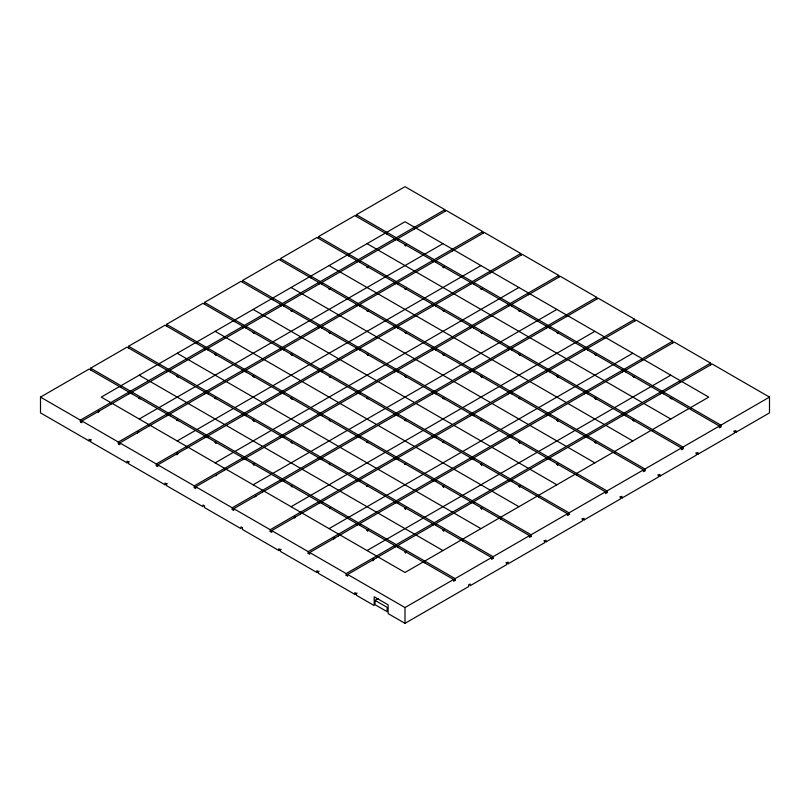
<?xml version="1.0" encoding="UTF-8"?>
<svg xmlns="http://www.w3.org/2000/svg" width="810" height="810" viewBox="0 0 810 810"><rect width="100%" height="100%" fill="white"/><g stroke="black" fill="none" stroke-linecap="round" stroke-linejoin="round"><path stroke-width="1.21" d="M294.162 518.035L295.245 517.56M177.117 453.175L177.835 453.418L177.127 453.165M178.099 377.126L177.005 376.397M216.067 355.205L214.974 354.476M254.036 333.285L253.196 332.546M254.046 377.116L253.196 376.377M292.015 355.195L291.165 354.456M292.005 399.046L291.165 398.307M329.984 333.274L329.386 332.566M292.015 442.888L291.165 442.149M329.974 377.126L329.376 376.417A1.073 0.618 0 0 1 330.095 377.106M292.005 486.729L291.165 485.99M367.942 355.205L367.345 354.496M405.911 333.285L405.314 332.576M405.921 377.116L404.585 376.437M443.89 355.195L442.554 354.517M481.859 333.274L480.755 332.546M481.849 377.126L480.755 376.397M519.817 355.205L518.724 354.476M557.786 333.285L556.946 332.546M557.786 377.126L556.946 376.387M595.755 355.205L594.915 354.466M595.755 399.046L594.915 398.307M595.765 442.888L594.915 442.149M633.724 377.126L633.126 376.417A1.073 0.618 0 0 1 633.845 377.106M99.397 411.024L98.597 410.893L99.235 411.115M291.894 311.496L290.911 310.625M329.862 289.565L329.791 288.886L328.637 288.755M253.925 421.099L253.196 420.228M367.841 311.485L366.849 310.625M253.935 464.94L253.196 464.069M405.81 289.565L405.739 288.886L404.585 288.755M443.769 311.496L443.515 310.716M481.737 289.565L481.666 288.886L480.512 288.755M519.716 311.485L518.724 310.625M557.675 421.099L556.946 420.228M557.675 464.94L556.946 464.069M137.477 432.945L138.004 432.712M333.477 539.004L334.216 538.751M253.105 376.225L253.105 376.225A1.073 0.618 0 0 1 254.158 377.106M291.074 485.828L291.074 485.828A1.073 0.618 0 0 1 291.853 486.111A1.073 0.618 0 0 1 292.025 486.861M556.845 376.225L556.845 376.225A1.073 0.618 0 0 1 557.908 377.106M518.886 485.828L518.886 485.828A1.073 0.618 0 0 1 519.666 486.982M367.669 267.756L367.902 267.087L366.606 266.834M405.638 245.835L405.871 245.167L404.575 244.914M443.607 267.756L443.708 266.966L442.554 266.834M215.794 443.131L216.027 442.462L214.974 442.159M481.575 465.051L481.808 464.383L480.755 464.079M519.544 443.131L519.777 442.462L518.724 442.159M481.575 508.882L481.808 508.224L480.755 507.921M519.544 486.962L519.777 486.304L518.724 486M91.287 439.688L89.1 440.954L40.5 412.887L40.5 397.113L89.1 369.046L455.119 580.365L455.119 578.613L397.781 545.515L397.781 547.266M90.619 369.927L90.619 368.175L127.069 347.125L493.087 558.444L493.087 556.693L435.76 523.594L435.76 525.346M128.588 348.006L128.588 346.255L165.037 325.205L531.056 536.524L531.056 534.772L473.728 501.673L473.728 503.425M166.556 326.086L166.556 324.334L203.006 303.284L569.025 514.603L569.025 512.851L511.697 479.753L511.697 481.505M204.525 304.165L204.525 302.413L240.975 281.364L606.994 492.683L606.994 490.931L549.666 457.832L549.666 459.584M242.494 282.244L242.494 280.493L278.944 259.443L644.962 470.762L644.962 469.01L587.635 435.912L587.635 437.663M280.462 260.324L280.462 258.572L316.912 237.522L682.931 448.841L682.931 447.09L625.603 413.991L625.603 415.743M318.431 238.403L318.431 236.641L354.881 215.602L720.9 426.921L720.9 425.169L663.572 392.07L663.572 393.822M356.4 216.483L356.4 214.721L405 186.665L444.872 209.679L444.872 211.44M119.475 386.583L101.25 397.113L110.747 402.59L110.747 404.342M157.444 364.662L120.994 385.712L120.994 387.464M195.412 342.741L158.963 363.791L158.963 365.543M233.381 320.821L196.931 341.871L196.931 343.622M271.35 298.9L234.9 319.95L234.9 321.702M309.319 276.979L272.869 298.029L272.869 299.781M347.287 255.059L310.837 276.109L310.837 277.86M385.256 233.138L348.806 254.178L348.806 255.94M40.5 397.113L80.372 420.127L128.972 392.07L128.972 393.822M90.619 368.175L130.491 391.19L166.941 370.15L166.941 371.901M128.588 346.255L168.46 369.269L204.91 348.229L204.91 349.981M166.556 324.334L206.428 347.348L242.878 326.298L242.878 328.06M204.525 302.413L244.397 325.428L280.847 304.378L280.847 306.139M242.494 280.493L282.366 303.507L318.816 282.457L318.816 284.219M280.462 258.572L320.335 281.586L356.785 260.536L356.785 262.298M318.431 236.641L358.303 259.666L394.753 238.616L394.753 240.378M356.4 214.721L396.272 237.745L444.872 209.679M80.372 420.127L80.372 421.878L244.397 327.179L244.397 325.428M245.46 326.562L446.391 210.559L482.841 231.609L482.841 233.361M139.219 419.033L157.444 408.503M158.963 407.632L195.412 386.583M196.931 385.712L233.381 364.662M234.9 363.791L271.35 342.741M272.869 341.871L309.319 320.821M310.837 319.95L347.287 298.9M348.806 298.029L385.256 276.979M386.775 276.109L423.225 255.059M424.744 254.178L442.969 243.658M80.372 421.878L81.891 422.759L81.891 420.998L118.341 442.047L166.941 413.991L166.941 415.743M132.01 393.822L132.01 392.07L168.46 413.11L204.91 392.07L204.91 393.822M169.978 371.901L169.978 370.15L206.428 391.19L242.878 370.15L242.878 371.901M207.947 349.981L207.947 348.229L244.397 369.269L280.847 348.229L280.847 349.981M245.916 328.06L245.916 326.298L282.366 347.348L318.816 326.298L318.816 328.06M283.885 306.139L283.885 304.378L320.335 325.428L356.785 304.378L356.785 306.139M321.853 284.219L321.853 282.457L358.303 303.507L394.753 282.457L394.753 284.219M359.822 262.298L359.822 260.536L396.272 281.586L432.722 260.536L432.722 262.298M397.791 240.378L397.791 238.616L434.241 259.666L482.841 231.609M118.341 442.047L118.341 443.799L244.397 371.02L244.397 369.269M245.46 370.403L282.366 349.1L282.366 347.348M283.429 348.482L484.36 232.48L520.81 253.53L520.81 255.282M89.1 440.954L89.1 439.192L90.609 440.063L90.619 441.825L127.069 462.875L129.256 461.609M177.188 440.954L195.412 430.424M196.931 429.553L233.381 408.503M234.9 407.632L271.35 386.583M272.869 385.712L309.319 364.662M310.837 363.791L347.287 342.741M348.806 341.871L385.256 320.821M386.775 319.95L423.225 298.9M424.744 298.029L461.194 276.979M462.712 276.109L480.938 265.579M118.341 443.799L119.86 444.68L119.86 442.928L156.31 463.968L204.91 435.912L204.91 437.663M169.978 415.743L169.978 413.991L206.428 435.031L242.878 413.991L242.878 415.743M207.947 393.822L207.947 392.07L244.397 413.11L280.847 392.07L280.847 393.822M245.916 371.901L245.916 370.15L282.366 391.19L318.816 370.15L318.816 371.901M283.885 349.981L283.885 348.229L320.335 369.269L356.785 348.229L356.785 349.981M321.853 328.06L321.853 326.298L358.303 347.348L394.753 326.298L394.753 328.06M359.822 306.139L359.822 304.378L396.272 325.428L432.722 304.378L432.722 306.139M397.791 284.219L397.791 282.457L434.241 303.507L470.691 282.457L470.691 284.219M435.76 262.298L435.76 260.536L472.21 281.586L520.81 253.53M156.31 463.968L156.31 465.72L244.397 414.862L244.397 413.11M245.46 414.244L282.366 392.941L282.366 391.19M283.429 392.324L522.328 254.401L558.779 275.451L558.779 277.202M127.069 462.875L127.069 461.123L128.588 461.994L128.588 463.745L165.037 484.795L167.224 483.529M215.156 462.875L233.381 452.344M234.9 451.474L271.35 430.424M272.869 429.553L309.319 408.503M310.837 407.632L347.287 386.583M348.806 385.712L385.256 364.662M386.775 363.791L423.225 342.741M424.744 341.871L461.194 320.821M462.712 319.95L499.162 298.9M500.681 298.029L518.906 287.499M156.31 465.72L157.828 466.6L157.828 464.849L194.278 485.889L242.878 457.832L242.878 459.584M207.947 437.663L207.947 435.912L244.397 456.951L280.847 435.912L280.847 437.663M245.916 415.743L245.916 413.991L282.366 435.031L318.816 413.991L318.816 415.743M283.885 393.822L283.885 392.07L320.335 413.11L356.785 392.07L356.785 393.822M321.853 371.901L321.853 370.15L358.303 391.19L394.753 370.15L394.753 371.901M359.822 349.981L359.822 348.229L396.272 369.269L432.722 348.229L432.722 349.981M397.791 328.06L397.791 326.298L434.241 347.348L470.691 326.298L470.691 328.06M435.76 306.139L435.76 304.378L472.21 325.428L508.66 304.378L508.66 306.139M473.728 284.219L473.728 282.457L510.178 303.507L558.779 275.451M194.278 485.889L194.278 487.64L282.366 436.782L282.366 435.031M283.429 436.165L560.297 276.321L596.747 297.371L596.747 299.123M253.125 484.795L271.35 474.275M272.869 473.394L309.319 452.344M310.837 451.474L347.287 430.424M348.806 429.553L385.256 408.503M386.775 407.632L423.225 386.583M424.744 385.712L461.194 364.662M462.712 363.791L499.162 342.741M500.681 341.871L537.131 320.821M538.65 319.95L556.875 309.42M194.278 487.64L195.797 488.521L195.797 486.769L232.247 507.809L280.847 479.753L280.847 481.505M245.916 459.584L245.916 457.832L282.366 478.872L318.816 457.832L318.816 459.584M283.885 437.663L283.885 435.912L320.335 456.951L356.785 435.912L356.785 437.663M321.853 415.743L321.853 413.991L358.303 435.031L394.753 413.991L394.753 415.743M359.822 393.822L359.822 392.07L396.272 413.11L432.722 392.07L432.722 393.822M397.791 371.901L397.791 370.15L434.241 391.19L470.691 370.15L470.691 371.901M435.76 349.981L435.76 348.229L472.21 369.269L508.66 348.229L508.66 349.981M473.728 328.06L473.728 326.298L510.178 347.348L546.628 326.298L546.628 328.06M511.697 306.139L511.697 304.378L548.147 325.428L596.747 297.371M232.247 507.809L232.247 509.561L548.147 327.179L548.147 325.428M549.21 326.562L598.266 298.242L634.716 319.292L634.716 321.043M291.094 506.716L309.319 496.196M310.837 495.315L347.287 474.275M348.806 473.394L385.256 452.344M386.775 451.474L423.225 430.424M424.744 429.553L461.194 408.503M462.712 407.632L499.162 386.583M500.681 385.712L537.131 364.662M538.65 363.791L575.1 342.741M576.619 341.871L594.844 331.341M232.247 509.561L233.766 510.442L233.766 508.69L270.216 529.73L318.816 501.673L318.816 503.425M283.885 481.505L283.885 479.753L320.335 500.793L356.785 479.753L356.785 481.505M321.853 459.584L321.853 457.832L358.303 478.872L394.753 457.832L394.753 459.584M359.822 437.663L359.822 435.912L396.272 456.951L432.722 435.912L432.722 437.663M397.791 415.743L397.791 413.991L434.241 435.031L470.691 413.991L470.691 415.743M435.76 393.822L435.76 392.07L472.21 413.11L508.66 392.07L508.66 393.822M473.728 371.901L473.728 370.15L510.178 391.19L546.628 370.15L546.628 371.901M511.697 349.981L511.697 348.229L548.147 369.269L584.597 348.229L584.597 349.981M549.666 328.06L549.666 326.298L586.116 347.348L634.716 319.292M270.216 529.73L270.216 531.481L548.147 371.02L548.147 369.269M549.21 370.403L586.116 349.1L586.116 347.348M587.179 348.482L636.235 320.163L672.685 341.212L672.685 342.964M165.037 484.795L165.037 483.043L166.546 483.904L166.556 485.666L203.006 506.716L203.006 504.964L204.525 505.835L204.525 507.586L240.975 528.636L240.975 526.885L242.484 527.745L242.494 529.507L278.944 550.557L281.131 549.291M329.062 528.636L347.287 518.116M348.806 517.236L385.256 496.196M386.775 495.315L423.225 474.275M424.744 473.394L461.194 452.344M462.712 451.474L499.162 430.424M500.681 429.553L537.131 408.503M538.65 407.632L575.1 386.583M576.619 385.712L613.069 364.662M614.587 363.791L632.812 353.261M270.216 531.481L271.735 532.362L271.735 530.611L308.185 551.65L356.785 523.594L356.785 525.346M321.853 503.425L321.853 501.673L358.303 522.713L394.753 501.673L394.753 503.425M359.822 481.505L359.822 479.753L396.272 500.793L432.722 479.753L432.722 481.505M397.791 459.584L397.791 457.832L434.241 478.872L470.691 457.832L470.691 459.584M435.76 437.663L435.76 435.912L472.21 456.951L508.66 435.912L508.66 437.663M473.728 415.743L473.728 413.991L510.178 435.031L546.628 413.991L546.628 415.743M511.697 393.822L511.697 392.07L548.147 413.11L584.597 392.07L584.597 393.822M549.666 371.901L549.666 370.15L586.116 391.19L622.566 370.15L622.566 371.901M587.635 349.981L587.635 348.229L624.085 369.269L672.685 341.212M308.185 551.65L308.185 553.402L548.147 414.862L548.147 413.11M549.21 414.244L586.116 392.941L586.116 391.19M587.179 392.324L674.203 342.083L710.654 363.133L710.654 364.885M278.944 550.557L278.944 548.805L280.462 549.676L280.462 551.428L316.912 572.478L319.1 571.212M367.031 550.557L385.256 540.037M386.775 539.156L423.225 518.116M424.744 517.236L461.194 496.196M462.712 495.315L499.162 474.275M500.681 473.394L537.131 452.344M538.65 451.474L575.1 430.424M576.619 429.553L613.069 408.503M614.587 407.632L651.038 386.583M652.556 385.712L670.781 375.192M308.185 553.402L309.703 554.283L309.703 552.531L346.154 573.571L394.753 545.515L394.753 547.266M359.822 525.346L359.822 523.594L396.272 544.634L432.722 523.594L432.722 525.346M397.791 503.425L397.791 501.673L434.241 522.713L470.691 501.673L470.691 503.425M435.76 481.505L435.76 479.753L472.21 500.793L508.66 479.753L508.66 481.505M473.728 459.584L473.728 457.832L510.178 478.872L546.628 457.832L546.628 459.584M511.697 437.663L511.697 435.912L548.147 456.951L584.597 435.912L584.597 437.663M549.666 415.743L549.666 413.991L586.116 435.031L622.566 413.991L622.566 415.743M587.635 393.822L587.635 392.07L624.085 413.11L660.535 392.07L660.535 393.822M625.603 371.901L625.603 370.15L662.053 391.19L710.654 363.133M346.154 573.571L346.154 575.323L586.116 436.782L586.116 435.031M587.179 436.165L712.172 364.004L769.5 397.113L769.5 412.887L735.895 432.287L733.789 431.072M316.912 572.478L316.912 570.726L318.421 571.597L318.431 573.358L354.881 594.398L357.068 593.133M423.225 561.958L405 572.478L378.047 556.915M461.194 540.037L424.744 561.077L424.744 562.828M499.162 518.116L462.712 539.156L462.712 540.908M537.131 496.196L500.681 517.236L500.681 518.987M575.1 474.275L538.65 495.315L538.65 497.067M613.069 452.344L576.619 473.394L576.619 475.146M651.038 430.424L614.587 451.474L614.587 453.225M689.006 408.503L652.556 429.553L652.556 431.305M375.06 600.382L387.119 607.338L387.119 611.651L375.06 604.695L375.06 600.382L378.26 598.539M346.154 575.323L347.662 576.204L347.662 574.452L405 607.551L453.6 579.494L453.6 581.246L455.119 580.365M455.119 578.613L491.569 557.574L491.569 559.325L493.087 558.444M493.087 556.693L529.538 535.653L529.538 537.405L531.056 536.524M531.056 534.772L567.506 513.732L567.506 515.484L569.025 514.603M569.025 512.851L605.475 491.812L605.475 493.563L606.994 492.683M606.994 490.931L643.444 469.891L643.444 471.643L644.962 470.762M644.962 469.01L681.413 447.96L681.413 449.722L682.931 448.841M682.931 447.09L719.381 426.04L719.381 427.801L720.9 426.921M720.9 425.169L769.5 397.113M354.881 594.398L354.881 592.647L356.4 593.517L356.4 595.279L374.2 605.546L374.2 596.778L388.142 604.837L388.142 613.605L405 623.335L468.595 586.612L468.595 584.861L470.114 583.99L470.114 585.741L506.564 564.692L506.564 562.94L508.083 562.069L508.083 563.821L505.977 562.606M508.083 563.821L544.533 542.771L544.533 541.019L546.051 540.138L546.051 541.9L543.945 540.685M546.051 541.9L582.501 520.85L582.501 519.099L584.02 518.218L584.02 519.979L581.914 518.764M584.02 519.979L620.47 498.93L620.47 497.178L621.989 496.297L621.989 498.059L619.883 496.834M621.989 498.059L658.439 477.009L658.439 475.257L659.958 474.376L659.958 476.138L657.852 474.913M659.958 476.138L696.408 455.088L696.408 453.337L697.926 452.456L697.926 454.218L695.82 452.992M697.926 454.218L734.376 433.168L734.376 431.416L735.895 430.535L735.895 432.287M215.095 354.324L215.095 354.324A1.073 0.618 0 0 1 216.189 355.185M291.033 354.314L291.033 354.314A1.073 0.618 0 0 1 292.126 355.185M253.064 463.927L253.064 463.927A1.073 0.618 0 0 1 253.884 465.061M518.846 354.324L518.846 354.324A1.073 0.618 0 0 1 519.939 355.185M556.814 463.927L556.814 463.927A1.073 0.618 0 0 1 557.634 465.061M443.394 487.053L443.839 486.304L442.543 486.041M405.425 508.974L405.871 508.224L404.575 507.961M367.457 530.894L367.902 530.145L366.606 529.882M443.394 530.884L443.839 530.145L442.554 529.882M405.425 552.805L405.871 552.066L404.585 551.802M255.595 496.348L254.988 496.955M138.793 398.358L140.181 398.905A1.073 0.618 0 0 0 138.945 398.267M366.616 398.358L368.003 398.895A1.073 0.618 0 0 0 366.495 398.328M442.543 398.358L443.931 398.905A1.073 0.618 0 0 0 442.695 398.267M404.575 420.279L405.962 420.825A1.073 0.618 0 0 0 404.727 420.188M366.606 442.199L367.983 442.594M670.366 398.358L671.753 398.895A1.073 0.618 0 0 0 670.245 398.328M404.575 464.12L405.942 464.525M366.606 486.051L367.973 486.445M216.624 475.116L215.875 475.865M214.974 398.307L216.128 398.895A1.073 0.618 0 0 0 215.156 398.247M518.724 398.317L519.868 398.905A1.073 0.618 0 0 0 518.906 398.247M177.005 420.228L178.16 420.815A1.073 0.618 0 0 0 176.914 420.188M480.755 420.238L481.899 420.825A1.073 0.618 0 0 0 480.664 420.188M442.786 442.159L443.91 442.604M99.245 411.5L98.283 411.733L98.415 412.33M177.856 453.975L176.681 454.157L176.995 454.835M373.845 560.034L372.671 560.216L372.985 560.885M633.137 420.248L633.784 420.815M329.386 420.248L330.034 420.815M329.376 464.1L330.014 464.515M416.016 228.096L452.466 249.146L452.466 250.898M453.985 250.017L490.435 271.067L490.435 272.818M491.953 271.937L528.404 292.987L528.404 294.739M529.922 293.858L566.372 314.908L566.372 316.659M567.891 315.779L604.341 336.828L604.341 338.58M605.86 337.699L642.31 358.749L642.31 360.501M643.828 359.62L680.279 380.67L680.279 382.421M681.797 381.54L708.75 397.113L690.525 407.632L690.525 409.384M367.031 243.658L376.528 249.146M378.047 250.017L414.497 271.067M416.016 271.937L452.466 292.987M453.985 293.858L490.435 314.908M491.953 315.779L528.404 336.828M529.922 337.699L566.372 358.749M567.891 359.62L604.341 380.67M605.86 381.54L642.31 402.59M643.828 403.461L670.781 419.033M329.062 265.579L338.56 271.067M340.078 271.937L376.528 292.987M378.047 293.858L414.497 314.908M416.016 315.779L452.466 336.828M453.985 337.699L490.435 358.749M491.953 359.62L528.404 380.67M529.922 381.54L566.372 402.59M567.891 403.461L604.341 424.511M605.86 425.382L632.812 440.954M291.094 287.499L300.591 292.987M302.11 293.858L338.56 314.908M340.078 315.779L376.528 336.828M378.047 337.699L414.497 358.749M416.016 359.62L452.466 380.67M453.985 381.54L490.435 402.59M491.953 403.461L528.404 424.511M529.922 425.382L566.372 446.431M567.891 447.312L594.844 462.875M253.125 309.42L262.622 314.908M264.141 315.779L300.591 336.828M302.11 337.699L338.56 358.749M340.078 359.62L376.528 380.67M378.047 381.54L414.497 402.59M416.016 403.461L452.466 424.511M453.985 425.382L490.435 446.431M491.953 447.312L528.404 468.352M529.922 469.233L556.875 484.795M215.156 331.341L224.653 336.828M226.172 337.699L262.622 358.749M264.141 359.62L300.591 380.67M302.11 381.54L338.56 402.59M340.078 403.461L376.528 424.511M378.047 425.382L414.497 446.431M416.016 447.312L452.466 468.352M453.985 469.233L490.435 490.273M491.953 491.154L518.906 506.716M177.188 353.261L186.685 358.749M188.203 359.62L224.653 380.67M226.172 381.54L262.622 402.59M264.141 403.461L300.591 424.511M302.11 425.382L338.56 446.431M340.078 447.312L376.528 468.352M378.047 469.233L414.497 490.273M416.016 491.154L452.466 512.193M453.975 513.074L480.938 528.636M139.219 375.192L148.716 380.67M150.235 381.54L186.685 402.59M188.203 403.461L224.653 424.511M226.172 425.382L262.622 446.431M264.141 447.312L300.591 468.352M302.11 469.233L338.56 490.273M340.078 491.154L376.528 512.193M378.047 513.074L414.497 534.114M416.006 534.995L442.969 550.557M112.266 403.461L148.716 424.511L148.716 426.262M150.235 425.382L186.685 446.431L186.685 448.183M188.203 447.312L224.653 468.352L224.653 470.104M226.172 469.233L262.622 490.273L262.622 492.024M264.141 491.154L300.591 512.193L300.591 513.945M302.11 513.074L338.56 534.114L338.56 535.866M340.078 534.995L376.528 556.035L376.528 557.786M329.933 508.224L329.376 507.941A1.073 0.618 0 0 1 330.095 508.629M662.053 391.19L662.053 392.941M624.085 369.269L624.085 371.02M624.085 413.11L624.085 414.862M548.147 456.951L548.147 458.703M510.178 303.507L510.178 305.259M510.178 347.348L510.178 349.1M510.178 391.19L510.178 392.941M510.178 435.031L510.178 436.782M510.178 478.872L510.178 480.624M472.21 281.586L472.21 283.338M472.21 325.428L472.21 327.179M472.21 369.269L472.21 371.02M472.21 413.11L472.21 414.862M472.21 456.951L472.21 458.703M472.21 500.793L472.21 502.544M434.241 259.666L434.241 261.417M434.241 303.507L434.241 305.259M434.241 347.348L434.241 349.1M434.241 391.19L434.241 392.941M434.241 435.031L434.241 436.782M434.241 478.872L434.241 480.624M434.241 522.713L434.241 524.465M414.497 228.977L414.497 227.215L405 221.737L386.775 232.257L386.775 234.019M405 607.551L405 623.335M396.272 237.745L396.272 239.497M396.272 281.586L396.272 283.338M396.272 325.428L396.272 327.179M396.272 369.269L396.272 371.02M396.272 413.11L396.272 414.862M396.272 456.951L396.272 458.703M396.272 500.793L396.272 502.544M396.272 544.634L396.272 546.396M358.303 259.666L358.303 261.417M358.303 303.507L358.303 305.259M358.303 347.348L358.303 349.1M358.303 391.19L358.303 392.941M358.303 435.031L358.303 436.782M358.303 478.872L358.303 480.624M358.303 522.713L358.303 524.465M320.335 281.586L320.335 283.338M320.335 325.428L320.335 327.179M320.335 369.269L320.335 371.02M320.335 413.11L320.335 414.862M320.335 456.951L320.335 458.703M320.335 500.793L320.335 502.544M282.366 303.507L282.366 305.259M282.366 478.872L282.366 480.624M244.397 456.951L244.397 458.703M206.428 347.348L206.428 349.1M206.428 391.19L206.428 392.941M206.428 435.031L206.428 436.782M168.46 369.269L168.46 371.02M168.46 413.11L168.46 414.862M130.491 391.19L130.491 392.941M480.664 332.505A1.073 0.618 0 0 1 481.97 333.264M442.432 310.645A1.073 0.618 0 0 1 443.9 311.485M480.401 288.725A1.073 0.618 0 0 1 481.869 289.565M518.37 310.645A1.073 0.618 0 0 1 519.838 311.485M442.695 266.733A1.073 0.618 0 0 1 443.9 267.644M404.727 288.654A1.073 0.618 0 0 1 405.931 289.565M215.156 442.088A1.073 0.618 0 0 1 215.916 443.141M253.125 420.167A1.073 0.618 0 0 1 253.884 421.22M291.094 398.247A1.073 0.618 0 0 1 292.025 399.168M367.305 354.426A1.073 0.618 0 0 1 368.064 355.185M404.727 332.505A1.073 0.618 0 0 1 406.033 333.264M366.495 310.645A1.073 0.618 0 0 1 367.963 311.485M328.789 332.505A1.073 0.618 0 0 1 330.095 333.264M291.094 442.088A1.073 0.618 0 0 1 292.025 443.009M329.336 420.188A1.073 0.618 0 0 1 330.095 420.947M404.727 376.346A1.073 0.618 0 0 1 406.033 377.106M442.695 354.426A1.073 0.618 0 0 1 444.001 355.185M366.495 266.794A1.073 0.618 0 0 1 367.963 267.644M404.727 244.812A1.073 0.618 0 0 1 405.759 245.855M176.914 376.346A1.073 0.618 0 0 1 178.22 377.106M252.852 332.505A1.073 0.618 0 0 1 254.158 333.264M290.557 310.645A1.073 0.618 0 0 1 292.025 311.485M328.526 288.725A1.073 0.618 0 0 1 329.994 289.565M329.336 464.029A1.073 0.618 0 0 1 330.095 464.788M366.495 442.169A1.073 0.618 0 0 1 368.104 442.705M480.664 376.346A1.073 0.618 0 0 1 481.97 377.106M556.602 332.505A1.073 0.618 0 0 1 557.908 333.264M594.844 442.088A1.073 0.618 0 0 1 595.775 443.009M518.906 442.088A1.073 0.618 0 0 1 519.666 443.141M556.875 420.167A1.073 0.618 0 0 1 557.634 421.22M594.844 354.395A1.073 0.618 0 0 1 595.876 355.185M594.844 398.247A1.073 0.618 0 0 1 595.775 399.168M633.086 420.188A1.073 0.618 0 0 1 633.845 420.947M444.042 442.705A1.073 0.618 0 0 0 443.728 442.27A1.073 0.618 0 0 0 442.695 442.108M404.727 464.029A1.073 0.618 0 0 1 406.033 464.464M366.495 486.01A1.073 0.618 0 0 1 368.064 486.385M366.495 529.851A1.073 0.618 0 0 1 367.963 530.074A1.073 0.618 0 0 1 367.568 530.925M404.727 507.87A1.073 0.618 0 0 1 406.033 508.305A1.073 0.618 0 0 1 405.273 509.065M442.695 485.949A1.073 0.618 0 0 1 443.728 486.111A1.073 0.618 0 0 1 443.505 487.083M480.664 464.029A1.073 0.618 0 0 1 481.474 465.163M442.695 529.791A1.073 0.618 0 0 1 443.505 530.925M404.727 551.711A1.073 0.618 0 0 1 405.537 552.845M480.664 507.87A1.073 0.618 0 0 1 481.474 509.004M216.574 474.549L216.574 474.549M255.717 495.791L256.254 495.75L255.717 495.791M294.87 517.033L295.447 516.982L294.88 517.003M137.811 432.044L138.652 432.105L137.811 432.044M333.801 538.134L334.651 538.194L333.801 538.134M373.005 559.346L373.845 559.406L373.005 559.346"/></g></svg>
